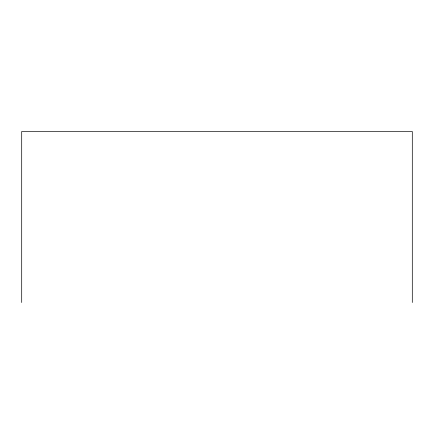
<?xml version="1.0" encoding="UTF-8"?>
<svg xmlns="http://www.w3.org/2000/svg" width="434" height="434" viewBox="0 0 434 434"><rect width="100%" height="100%" fill="white"/><g stroke="black" fill="none" stroke-linecap="round" stroke-linejoin="round"><path stroke-width="0.65" d="M412.3 302.503L412.3 131.497L21.7 131.497L21.7 302.503"/></g></svg>
